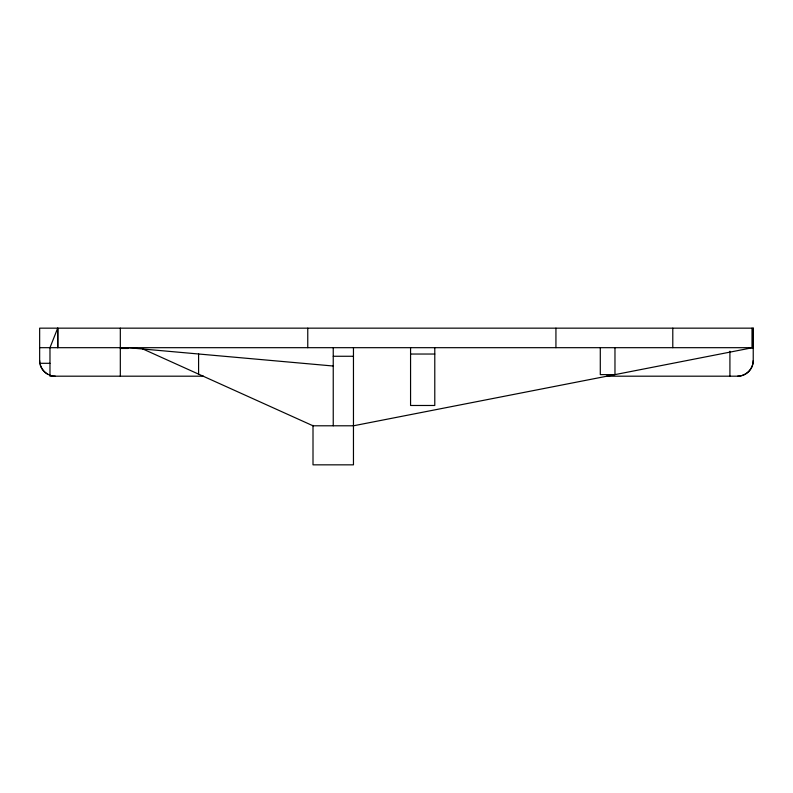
<?xml version="1.0" encoding="UTF-8"?>
<svg xmlns="http://www.w3.org/2000/svg" width="793" height="793" viewBox="0 0 793 793"><rect width="100%" height="100%" fill="white"/><g stroke="black" fill="none" stroke-linecap="round" stroke-linejoin="round"><path stroke-width="1.19" d="M753.231 328.163L753.231 360.577C753.281 368.933 745.975 376.249 737.609 376.189L606.526 376.189M752.656 347.681L353.46 425.791L313.007 425.791L142.611 348.861M39.65 347.681L753.35 347.681L753.35 328.163L39.65 328.163L39.65 363.303L49.979 363.303M120.318 348.464L127.941 348.464L127.941 347.681L333.238 366.019M410.566 354.035L434.782 354.035M333.238 356.265L353.46 356.265M203.504 376.189L49.979 376.189L49.979 347.681L57.691 328.163L57.691 347.681M55.272 376.189C46.906 376.249 39.6 368.933 39.65 360.577M752.012 328.163L752.012 347.681M729.917 351.2L729.917 376.189M672.791 328.163L672.791 347.681M614.971 347.681L614.971 374.623L600.291 374.623L600.291 347.681M555.933 328.163L555.933 347.681M434.782 347.681L434.782 405.481L410.566 405.481L410.566 347.681M353.46 347.681L353.46 464.837L313.007 464.837L313.007 425.355M333.238 347.681L333.238 425.791M307.763 328.163L307.763 347.681M198.587 353.847L198.587 374.127M120.318 328.163L120.318 376.189M57.859 328.163L57.859 347.681M753.231 360.577A15.622 15.622 0 0 1 737.609 376.189M47.461 374.098A15.622 15.622 0 0 1 40.185 364.611"/></g></svg>
